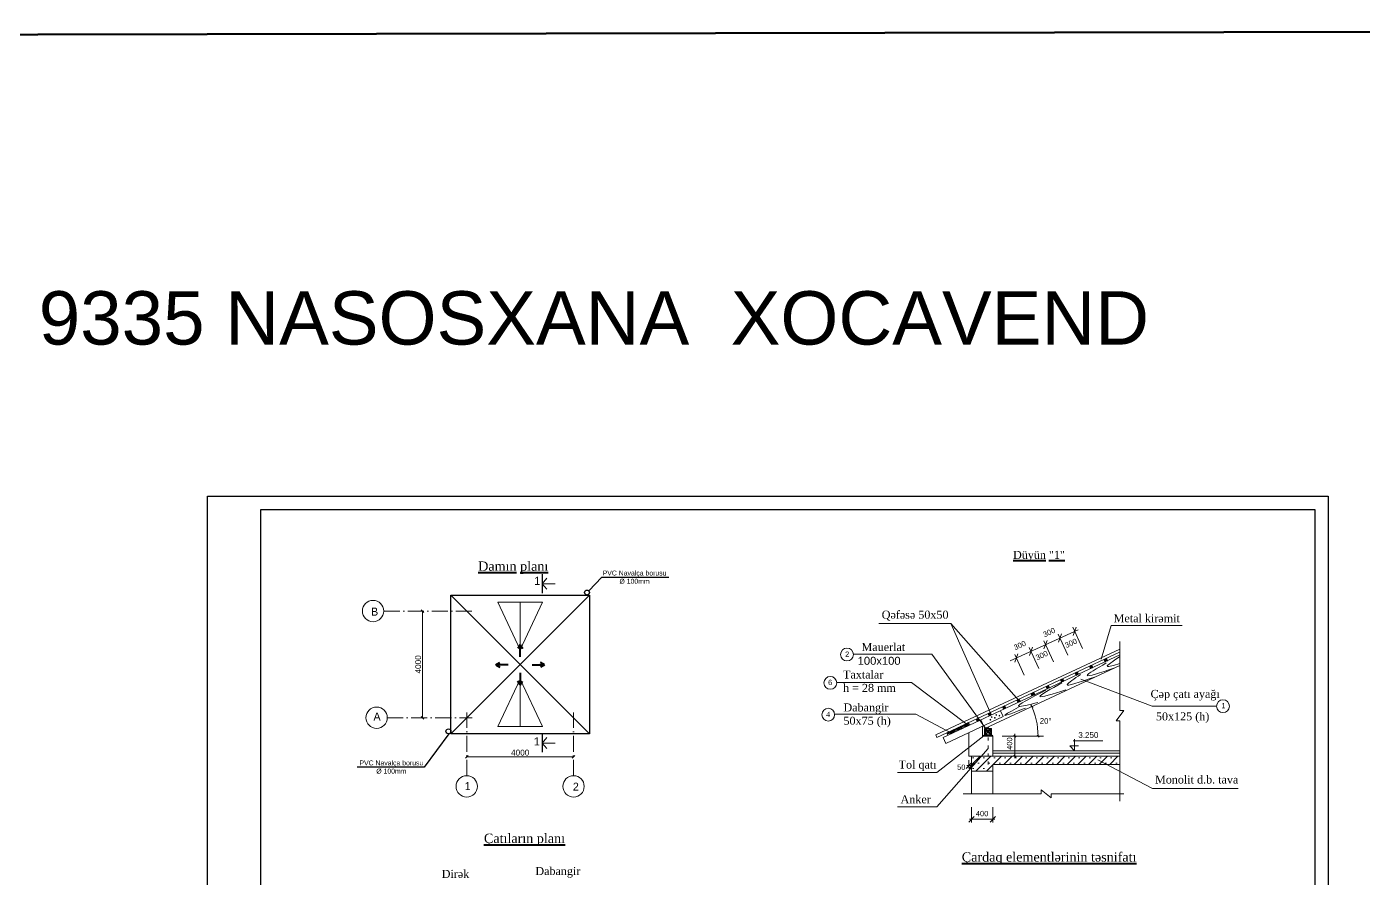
# Model space of a CAD drawing. Header units: millimetres. Extents: x 120281 to 1416367021, y -641565767 to 918373.
# Drawn here: x 535176 to 585265, y 725691 to 757603 of the extents above; entities that cross this region are included whole.
import ezdxf

# ---------------------------------------------------------------- set-up
doc = ezdxf.new("R2010")
doc.units = ezdxf.units.MM
for name, pattern in [('ACAD_ISO02W100', [15, 12, -3]), ('ACAD_ISO03W100', [30, 12, -18]), ('ACAD_ISO10W100', [18, 12, -3, 0, -3])]:
    doc.linetypes.add(name, pattern=pattern)
for name, color, linetype, lineweight in [('Kesim yazisi', 154, 'Continuous', 13), ('Layer2', 7, 'Continuous', 13), ('taxta', 32, 'Continuous', 9), ('аракясмя', 130, 'Continuous', 20), ('гырых  хятт', 4, 'ACAD_ISO03W100', 15), ('окна', 150, 'Continuous', 15), ('ось', 20, 'ACAD_ISO02W100', 0), ('размер', 90, 'Continuous', 40), ('размер2', 210, 'Continuous', 15), ('размер_Ном._пера__1', 7, 'Continuous', 15), ('РАЗМЕРЫ', 80, 'Continuous', 9), ('стены', 32, 'Continuous', 40), ('Х - диварлар.', 31, 'Continuous', 25)]:
    doc.layers.add(name, color=color, linetype=linetype, lineweight=lineweight)
doc.styles.add('ARIAL', font='arial.ttf')
doc.styles.add('Arial AzLat', font='AZLTM.TTF', dxfattribs={"height": 300})
doc.styles.get("Standard").update_dxf_attribs({"font": 'arial.ttf'})
doc.styles.add('Times New  Roman', font='times.ttf')
doc.styles.add('Times New Roman', font='times.ttf', dxfattribs={"height": 300})
doc.dimstyles.new('Farid 250', dxfattribs={"dimtxt": 220, "dimasz": 100, "dimexe": 100, "dimexo": 300, "dimgap": 50, "dimtad": 1, "dimdec": 0, "dimzin": 0, "dimdsep": 46, "dimtxsty": 'Standard', "dimblk": 'OBLIQUE', "dimcen": 10, "dimse1": 1, "dimse2": 1, "dimclrd": 256, "dimclre": 1, "dimclrt": 1, "dimadec": 0, "dimazin": 0, "dimtfac": 1, "dimtdec": 0, "dimtix": 1, "dimtmove": 1, "dimatfit": 2, "dimldrblk": 'ARCHTICK', "dimfxl": 1, "dimtolj": 1, "dimtzin": 0, "dimlwd": -1, "dimlwe": 9, "dimarcsym": 0})

# ---------------------------------------------------------------- blocks, each defined once
blk = doc.blocks.new('_Oblique')
at = {"color": 0, "linetype": 'ByBlock', "lineweight": -2}
blk.add_line((-0.5, -0.5), (0.5, 0.5), dxfattribs=at)
blk = doc.blocks.new('*D315')
at = {"layer": 'Defpoints', "color": 0, "lineweight": 53, "transparency": 16777216}
for p in [(550008, 735706), (550008, 731706), (550008, 731706)]:
    blk.add_point(p, dxfattribs=at)
at = {"layer": 'размер_Ном._пера__1', "transparency": 16777216}
blk.add_line((550008, 735706), (550008, 731706), dxfattribs=at)
at = {"layer": 'размер_Ном._пера__1', "transparency": 16777216, "xscale": 100, "yscale": 100, "zscale": 100}
for p, rotation in [((550008, 735706), 90), ((550008, 731706), 270)]:
    blk.add_blockref('_Oblique', p, dxfattribs=dict(at, rotation=rotation))
at = {"layer": 'размер_Ном._пера__1', "color": 1, "transparency": 16777216, "insert": (549846, 733706), "char_height": 220, "attachment_point": 5, "rotation": 90}
blk.add_mtext('\\A1;4000', dxfattribs=at)
blk = doc.blocks.new('_ArchTick')
at = {"color": 0, "linetype": 'ByBlock', "const_width": 0.15}
blk.add_lwpolyline([(-0.5, -0.5), (0.5, 0.5)], dxfattribs=at)
blk = doc.blocks.new('*D316')
at = {"layer": 'Defpoints', "color": 0, "lineweight": 53, "transparency": 16777216}
for p in [(551669, 730064), (555669, 730236), (555669, 730064)]:
    blk.add_point(p, dxfattribs=at)
at = {"layer": 'размер_Ном._пера__1', "transparency": 16777216}
blk.add_line((551669, 730236), (555669, 730236), dxfattribs=at)
at = {"layer": 'размер_Ном._пера__1', "transparency": 16777216, "xscale": 100, "yscale": 100, "zscale": 100, "rotation": 180}
blk.add_blockref('_Oblique', (551669, 730236), dxfattribs=at)
at = {"layer": 'размер_Ном._пера__1', "transparency": 16777216, "xscale": 100, "yscale": 100, "zscale": 100}
blk.add_blockref('_Oblique', (555669, 730236), dxfattribs=at)
at = {"layer": 'размер_Ном._пера__1', "color": 1, "transparency": 16777216, "insert": (553669, 730399), "char_height": 220, "attachment_point": 5}
blk.add_mtext('\\A1;4000', dxfattribs=at)

msp = doc.modelspace()

# ---------------------------------------------------------------- hatches: boundary and pattern name
at = {"layer": 'размер', "lineweight": 5}
h = msp.add_hatch(dxfattribs=at)
h.set_pattern_fill('SACNCR', color=0, scale=2995.2, style=0)
h.set_pattern_definition([(45, (-998335.95, 684734.92), (-198.555584, 198.555584), []), (45, (-998137.4, 684734.92), (-198.555584, 198.555584), [0, -280.8])])
h.paths.add_polyline_path([(570580.7622, 729709.34996), (571379.4822, 729709.34996), (571379.4822, 729952.40147), (576147.17186, 729954.35592), (576147.17186, 730265.01846), (570580.7622, 730265.01846)])
at = {"layer": 'Х - диварлар.', "lineweight": 15}
h = msp.add_hatch(dxfattribs=at)
h.set_pattern_fill('ANSI31', color=0, scale=10, angle=5.380001641, style=0)
h.set_pattern_definition([(50.3800016, (-457327.76, 256655.607), (-24.4567301, 20.2467492), [])])
h.paths.add_polyline_path([(571287.91536, 731903.89884), (571197.31031, 731861.58189), (571239.62726, 731770.97684), (571330.23232, 731813.29379)])
h = msp.add_hatch(dxfattribs=at)
h.set_pattern_fill('ANSI31', color=0, scale=10, angle=5.380001641, style=0)
h.set_pattern_definition([(50.3800016, (-457770.905, 256448.638), (-24.4567301, 20.2467492), [])])
h.paths.add_polyline_path([(570844.77229, 731696.92954), (570754.16723, 731654.61259), (570796.48419, 731564.00754), (570887.08924, 731606.32449)])

# ---------------------------------------------------------------- linework, layer by layer
at = {"color": 244, "lineweight": 53, "true_color": 0x991b1e}
msp.add_lwpolyline([(440324.24024, 757119.90004), (681637.27816, 757603.30928), (681637.27816, 688202.32989), (440324.24024, 687718.92066)], close=True, dxfattribs=at)
at = {"color": 0, "lineweight": 25}
for points in [[(556238.41447, 736465.00982), (556727.97818, 736974.08644), (559239.67118, 736972.0008)], [(550991.91481, 731108.32201), (550070.022, 729858.64073), (547558.32899, 729856.55509)]]:
    msp.add_lwpolyline(points, dxfattribs=at)
at = {"layer": 'Layer2', "color": 0, "lineweight": 9}
for p, q in [((571072.86833, 731301.2222), (571336.11833, 731037.9722)), ((571072.86833, 731037.9722), (571336.11833, 731301.2222))]:
    msp.add_line(p, q, dxfattribs=at)
at = {"layer": 'taxta', "color": 0, "lineweight": 5}
for p, q in [((574391.20863, 730839.69846), (575508.04646, 730839.69846)), ((574448.5068, 730464.69846), (574448.5068, 730902.92928)), ((574448.5068, 730464.69846), (574264.15354, 730652.19846)), ((574264.15354, 730652.19846), (574593.88924, 730652.19846))]:
    msp.add_line(p, q, dxfattribs=at)
at = {"layer": 'аракясмя', "color": 0, "lineweight": 25}
for centre in [(556174.58352, 736398.63471), (550980.5117, 731199.70042)]:
    msp.add_circle(centre, 92.08716, dxfattribs=at)
at = {"layer": 'гырых  хятт', "color": 0, "lineweight": 9, "ltscale": 10}
for p, q in [((571235.82562, 731329.06086), (571177.36158, 731329.06086)), ((571206.5936, 729951.25314), (571206.5936, 731329.06086))]:
    msp.add_line(p, q, dxfattribs=at)
at = {"layer": 'окна', "color": 0}
for p, q in [((554489.59852, 736729.89347), (554661.61969, 736937.05069)), ((554489.59852, 736729.89347), (554978.60699, 736729.89347)), ((554489.59852, 736729.89347), (554661.61969, 736522.73624)), ((554489.59852, 730759.84713), (554661.61969, 730967.00435)), ((554489.59852, 730759.84713), (554978.60699, 730759.84713)), ((554489.59852, 730759.84713), (554661.61969, 730552.6899))]:
    msp.add_line(p, q, dxfattribs=at)
at = {"layer": 'ось', "color": 0, "linetype": 'ACAD_ISO10W100', "ltscale": 50}
for p, q in [((548557.44217, 735706.47395), (551869.16274, 735706.47395)), ((551669.01384, 729531.87755), (551669.01384, 731906.5484)), ((555668.99256, 729531.87755), (555669.01029, 731906.5484)), ((548689.01137, 731706.47395), (551869.01384, 731706.47395))]:
    msp.add_line(p, q, dxfattribs=at)
at = {"layer": 'размер', "color": 0, "lineweight": 30}
for p, q in [((551069.08829, 736306.5484), (556269.08829, 731106.5484)), ((551069.08829, 731106.5484), (556269.08829, 736306.5484))]:
    msp.add_line(p, q, dxfattribs=at)
at = {"layer": 'размер', "color": 3, "lineweight": 20}
for p, q in [((553669.08829, 734256.86284), (552831.40556, 736033.99255)), ((552831.40556, 736033.99255), (553669.08829, 736033.99255)), ((553669.08829, 735371.78848), (553669.08829, 736033.99255)), ((553669.08829, 734256.86284), (554506.77102, 736033.99255)), ((554506.77102, 736033.99255), (553669.08829, 736033.99255)), ((553669.08829, 736033.99255), (553669.08829, 734256.86284)), ((553669.08829, 733156.23396), (552831.40556, 731379.10425)), ((553669.08829, 733156.23396), (554506.77102, 731379.10425)), ((553669.08829, 731379.10425), (553669.08829, 733156.23396)), ((553669.08829, 732041.30832), (553669.08829, 731379.10425)), ((552831.40556, 731379.10425), (553669.08829, 731379.10425)), ((554506.77102, 731379.10425), (553669.08829, 731379.10425))]:
    msp.add_line(p, q, dxfattribs=at)
at = {"layer": 'размер', "color": 0, "lineweight": 20}
for p, q in [((567113.92402, 735232.85966), (569810.8553, 735232.85966)), ((575821.5068, 735160.70314), (575439.49842, 733899.35148)), ((575821.5068, 735160.70314), (578479.31351, 735160.70314)), ((566154.17751, 734091.81126), (569099.2659, 734091.81126)), ((565533.14286, 733028.24829), (568328.9349, 733028.24829)), ((565453.9338, 731835.81126), (568499.23745, 731835.81126)), ((568499.23745, 731835.81126), (569838.2568, 731126.95314)), ((577354.23027, 732136.34456), (579764.68928, 732136.34456)), ((569284.2568, 729651.68144), (571043.68557, 731031.79948)), ((569284.2568, 728371.76359), (571206.5936, 730557.00314)), ((577361.84394, 729055.96758), (575313.57688, 730123.89414)), ((567811.7126, 729651.68144), (569284.2568, 729651.68144)), ((577361.84394, 729055.96758), (580580.65819, 729055.96758)), ((567811.7126, 728371.76359), (569284.2568, 728371.76359))]:
    msp.add_line(p, q, dxfattribs=at)
at = {"layer": 'размер', "color": 0, "lineweight": 0}
msp.add_line((572037.2823, 733845.01736), (574580.9091, 735005.93603), dxfattribs=at)
at = {"layer": 'размер', "color": 0}
for p, q in [((553669.08829, 734439.74435), (553587.0973, 734298.96804)), ((553669.08829, 733986.15605), (553669.08829, 734439.74435)), ((553669.08829, 734439.74435), (553751.07928, 734298.96804)), ((552761.91168, 733689.74089), (552902.688, 733771.73188)), ((553215.49998, 733689.74089), (552761.91168, 733689.74089)), ((552761.91168, 733689.74089), (552902.688, 733607.7499)), ((553669.08829, 733393.32573), (553669.08829, 732939.73743)), ((554122.6766, 733689.74089), (554576.2649, 733689.74089)), ((554576.2649, 733689.74089), (554435.48858, 733771.73188)), ((554576.2649, 733689.74089), (554435.48858, 733607.7499)), ((553669.08829, 732939.73743), (553587.0973, 733080.51375)), ((553669.08829, 732939.73743), (553751.07928, 733080.51375)), ((572870.51821, 732532.68197), (572828.20126, 732623.28702))]:
    msp.add_line(p, q, dxfattribs=at)
at = {"layer": 'размер', "color": 0, "lineweight": 30}
msp.add_lwpolyline([(551069.08829, 736306.5484), (556269.08829, 736306.5484), (556269.08829, 731106.5484), (551069.08829, 731106.5484)], close=True, dxfattribs=at)
at = {"layer": 'размер', "color": 0, "lineweight": 20}
for centre, radius in [((548157.44217, 735706.47395), 400), ((565914.68435, 734076.22197), 240), ((565293.6497, 733012.659), 240), ((580005.7945, 732140.13553), 240), ((548289.01137, 731706.47395), 400), ((565214.44064, 731820.22197), 240), ((551668.01384, 729131.87755), 400), ((555667.99256, 729131.87755), 400)]:
    msp.add_circle(centre, radius, dxfattribs=at)
at = {"layer": 'размер', "color": 0, "lineweight": 5}
for points, knots in [([(570200.77563, 731396.15188), (570052.94383, 731311.85804), (569757.81423, 731143.57486), (570329.61982, 731334.70253), (570211.53397, 731294.85872), (570178.67232, 731284.43396)], [0, 0, 0, 0, 591.4120842216, 1180.6878564458, 1340.2938936369, 1340.2938936369, 1340.2938936369, 1340.2938936369]), ([(570131.99573, 731346.58391), (570177.64931, 731372.27567), (570277.68301, 731423.65642), (569865.35143, 731190.94792), (570361.43655, 731374.62375), (570052.17884, 731276.69421), (570160.03852, 731337.30201), (570214.07896, 731367.66806)], [2041.7546417367, 2041.7546417367, 2041.7546417367, 2041.7546417367, 2260.675104797, 2654.3822353065, 3046.6791405608, 3271.1036247284, 3496.4505196637, 3496.4505196637, 3496.4505196637, 3496.4505196637]), ([(571197.72974, 731177.27667), (571229.95927, 731197.05709), (571305.21667, 731243.24524), (571136.50219, 731244.08378), (571144.60579, 731125.51712), (571279.57498, 731125.63823), (571301.81925, 731282.49271), (571200.36354, 731244.15076), (571117.36519, 731270.82821), (571097.98763, 731173.79208), (571118.9381, 731072.95322), (571298.50378, 731047.02337), (571339.07589, 731216.49077), (571257.35945, 731305.12043), (571162.31476, 731305.13956), (571085.69376, 731253.54157), (571063.42753, 731149.29882), (571145.6784, 731039.3038), (571322.38468, 731032.20041), (571331.92389, 731128.76307), (571336.11833, 731171.2222)], [0, 0, 0, 0, 78.3822001817, 183.0259050586, 242.5103571926, 347.9686166974, 447.9995899536, 529.6429644717, 590.8776118625, 675.8286449389, 750.0696020973, 892.4812618845, 1051.7045981869, 1117.8790139482, 1233.6426335081, 1299.440208959, 1382.6460915946, 1520.9758573226, 1664.6254237952, 1777.3581033227, 1777.3581033227, 1777.3581033227, 1777.3581033227]), ([(569928.96047, 731269.20102), (569781.12867, 731184.90719), (569485.99907, 731016.624), (570057.80466, 731207.75168), (569939.71881, 731167.90787), (569906.85716, 731157.4831)], [0, 0, 0, 0, 591.4120842216, 1180.6878564458, 1340.2938936369, 1340.2938936369, 1340.2938936369, 1340.2938936369]), ([(569860.18057, 731219.63305), (569905.83415, 731245.32482), (570005.86785, 731296.70556), (569593.53627, 731063.99706), (570089.6214, 731247.67289), (569780.36368, 731149.74335), (569888.22336, 731210.35115), (569942.2638, 731240.7172)], [2041.7546417367, 2041.7546417367, 2041.7546417367, 2041.7546417367, 2260.675104797, 2654.3822353065, 3046.6791405608, 3271.1036247284, 3496.4505196637, 3496.4505196637, 3496.4505196637, 3496.4505196637])]:
    msp.add_open_spline(points, degree=3, knots=knots, dxfattribs=at)
at = {"layer": 'размер2', "color": 0, "lineweight": 30}
for points in [[(541946.3337, 740013.03096), (583946.3337, 740013.03096), (583946.3337, 710313.03096), (541946.3337, 710313.03096)], [(543946.3337, 739513.03096), (583446.3337, 739513.03096), (583446.3337, 710813.03096), (543946.3337, 710813.03096)]]:
    msp.add_lwpolyline(points, close=True, dxfattribs=at)
at = {"layer": 'РАЗМЕРЫ', "color": 0, "lineweight": 9}
for p, q in [((574198.76359, 734046.54008), (573835.56667, 734842.21912)), ((573844.40758, 734541.25232), (573960.04527, 734851.11424)), ((574744.5888, 734295.68832), (574379.0945, 735096.40037)), ((574390.24488, 734790.37406), (574505.88257, 735100.23597)), ((572752.73297, 734043.00885), (572868.37066, 734352.87077)), ((573652.93838, 733797.39184), (573292.03884, 734588.03788)), ((573298.57027, 734292.13059), (573414.20797, 734601.99251)), ((572561.28797, 733299.09536), (572204.98318, 734079.67538)), ((572206.89567, 733793.88712), (572322.53336, 734103.74904)), ((572810.55182, 734197.93981), (572810.53468, 734197.97736)), ((575998.84372, 731594.00314), (576295.5, 731972.60317)), ((576295.5, 731972.60317), (576145.2288, 731972.60317)), ((576147.17186, 731594.00314), (575998.84372, 731594.00314)), ((576147.17186, 731594.00314), (576147.17186, 728580.50314)), ((571734.89781, 731013.81846), (572333.07166, 731013.81846)), ((571861.67186, 731013.81846), (573275.92186, 731013.81846)), ((572208.92186, 731108.79252), (572208.92186, 730190.01846)), ((571379.4822, 730464.69846), (576147.17186, 730464.69846)), ((571379.4822, 730378.25314), (576147.17186, 730378.25314)), ((570384.89341, 729808.94417), (570576.95098, 730018.78039)), ((570654.1479, 729913.86228), (570405.9222, 729913.86228)), ((570480.9222, 730120.84206), (570480.9222, 729838.86228)), ((570484.73341, 729808.94417), (570676.79098, 730018.78039)), ((571629.4822, 730265.01846), (572283.92186, 730265.01846)), ((570580.7622, 729709.34996), (570580.7622, 728852.00314)), ((571379.4822, 729709.34996), (571379.4822, 728852.00314)), ((570271.92186, 728852.00314), (573193.05201, 728852.00314)), ((573571.65204, 728703.67501), (573193.05201, 729000.33128)), ((573193.05201, 729000.33128), (573193.05201, 728850.06009)), ((573571.65204, 728852.00314), (576285.92186, 728852.00314)), ((573571.65204, 728852.00314), (573571.65204, 728703.67501)), ((570580.7622, 728352.00314), (570580.7622, 727777.25314)), ((571380.7622, 728352.00314), (571380.7622, 727777.25314)), ((570484.73341, 727797.33503), (570676.79098, 728007.17126)), ((570505.7622, 727902.25314), (571454.4822, 727902.25314)), ((571284.73341, 727797.33503), (571476.79098, 728007.17126))]:
    msp.add_line(p, q, dxfattribs=at)
msp.add_arc((570282.65044, 731013.81846), 2794.05729, 0, 25.41991011, dxfattribs=at)
at = {"layer": 'стены', "color": 0, "lineweight": 30}
for p, q in [((554489.59852, 737089.99018), (554489.59852, 736380.97289)), ((554489.59852, 731119.94384), (554489.59852, 730410.92655))]:
    msp.add_line(p, q, dxfattribs=at)
at = {"layer": 'Х - диварлар.', "color": 0, "lineweight": 15}
for p, q in [((569810.8553, 735232.85966), (571315.0068, 731827.95314)), ((569810.8553, 735232.85966), (572358.4065, 732355.50314)), ((573107.11318, 733548.2436), (572748.51101, 734333.85663)), ((576147.17186, 734563.35148), (576147.17186, 731972.60317)), ((569099.2659, 734091.81126), (571206.5936, 731182.72798)), ((576147.17186, 734281.23785), (569247.41434, 731061.74269)), ((576124.17176, 734161.09981), (569286.50837, 730970.59451)), ((576147.17186, 734060.29912), (569523.14287, 730969.57158)), ((575588.66979, 733802.19053), (575546.35284, 733892.79559)), ((575588.66979, 733802.19053), (575546.35284, 733892.79559)), ((575558.2701, 733867.27947), (575600.2227, 733917.95542)), ((575573.13671, 733835.44849), (575643.69782, 733920.68163)), ((575588.00332, 733803.61751), (575658.56443, 733888.85066)), ((575679.27484, 733844.50749), (575636.95789, 733935.11254)), ((575652.85899, 733832.17), (575673.43104, 733857.01968)), ((576147.17186, 733666.57925), (571076.53433, 731301.2222)), ((574501.40916, 733294.38711), (574459.09221, 733384.99216)), ((574501.40916, 733294.38711), (574459.09221, 733384.99216)), ((574471.00947, 733359.47605), (574512.96206, 733410.152)), ((574485.87608, 733327.64507), (574556.43719, 733412.87821)), ((574500.74269, 733295.81409), (574571.3038, 733381.04723)), ((574592.01421, 733336.70406), (574549.69726, 733427.30911)), ((574565.59836, 733324.36658), (574586.17041, 733349.21625)), ((575045.03948, 733548.28882), (575002.72252, 733638.89387)), ((575045.03948, 733548.28882), (575002.72252, 733638.89387)), ((575014.63979, 733613.37776), (575056.59238, 733664.05371)), ((575029.5064, 733581.54678), (575100.06751, 733666.77992)), ((575044.37301, 733549.7158), (575114.93412, 733634.94894)), ((575135.64453, 733590.60577), (575093.32758, 733681.21083)), ((575109.22867, 733578.26829), (575129.80073, 733603.11797)), ((568328.9349, 733028.24829), (570415.16307, 731458.56907)), ((573414.14853, 732786.58368), (573371.83158, 732877.18874)), ((573414.14853, 732786.58368), (573371.83158, 732877.18874)), ((573385.07961, 732848.82331), (573431.71693, 732905.1581)), ((573399.94622, 732816.99233), (573470.50733, 732902.22547)), ((573417.15137, 732787.98616), (573485.37394, 732870.39449)), ((573504.75358, 732828.90064), (573462.43663, 732919.50569)), ((573484.35322, 732819.37268), (573500.24055, 732838.56351)), ((573957.77884, 733040.4854), (573915.46189, 733131.09045)), ((573957.77884, 733040.4854), (573915.46189, 733131.09045)), ((573927.37915, 733105.57433), (573969.33175, 733156.25028)), ((573942.24576, 733073.74336), (574012.80688, 733158.9765)), ((573957.11237, 733041.91238), (574027.67349, 733127.14552)), ((574048.3839, 733082.80235), (574006.06694, 733173.4074)), ((574021.96804, 733070.46486), (574042.5401, 733095.31454)), ((577354.23027, 732136.34456), (574674.49842, 733155.85148)), ((572326.8879, 732278.78026), (572284.57094, 732369.38531)), ((572326.8879, 732278.78026), (572284.57094, 732369.38531)), ((572285.6139, 732367.15223), (572289.28545, 732371.58721)), ((572300.48051, 732335.32125), (572356.4873, 732402.97374)), ((572315.34712, 732303.49027), (572385.90823, 732388.72342)), ((572341.92174, 732285.80179), (572400.77484, 732356.89244)), ((572417.49295, 732321.09721), (572375.176, 732411.70226)), ((572409.12359, 732317.18832), (572415.64145, 732325.06146)), ((572870.51821, 732532.68197), (572828.20126, 732623.28702)), ((572842.78006, 732592.07228), (572894.10212, 732654.06592)), ((572857.64667, 732560.2413), (572928.20778, 732645.47444)), ((572879.53656, 732536.89398), (572943.07439, 732613.64346)), ((572961.12326, 732574.99892), (572918.80631, 732665.60398)), ((572946.73841, 732568.2805), (572957.941, 732581.81249)), ((571239.62726, 731770.97684), (571197.31031, 731861.58189)), ((571239.62726, 731770.97684), (571197.31031, 731861.58189)), ((571239.62726, 731770.97684), (571197.31031, 731861.58189)), ((571330.23232, 731813.29379), (571287.91536, 731903.89884)), ((571530.74207, 731820.83246), (571490.4848, 731802.62389)), ((571520.30604, 731791.84843), (571500.92084, 731831.60792)), ((571638.5954, 731763.63523), (571619.2102, 731803.39471)), ((571666.78206, 731971.37808), (571770.80386, 731748.97002)), ((571783.25758, 732024.87855), (571740.94063, 732115.4836)), ((571783.25758, 732024.87855), (571740.94063, 732115.4836)), ((571743.31435, 732110.4012), (571751.67063, 732120.49503)), ((571758.18096, 732078.57022), (571818.87248, 732151.88156)), ((571773.04757, 732046.73925), (571843.60868, 732131.97239)), ((571804.30693, 732034.70961), (571858.47529, 732100.14141)), ((571873.86263, 732067.1955), (571831.54568, 732157.80055)), ((571871.50878, 732066.09613), (571873.3419, 732068.31043)), ((571770.80386, 731748.97002), (569622.4979, 730744.98255)), ((570243.09258, 731305.54683), (570200.77563, 731396.15188)), ((570514.90774, 731432.49768), (570472.59079, 731523.10274)), ((570796.03293, 731563.79678), (570753.71598, 731654.40183)), ((570887.08924, 731606.32449), (570844.77229, 731696.92954)), ((570928.28325, 731625.6075), (570989.47482, 731491.1311)), ((570992.3979, 731013.81846), (570992.3979, 731385.19044)), ((571076.53433, 731301.2222), (571017.31343, 731430.80229)), ((571313.34571, 731639.18305), (571273.08844, 731620.97448)), ((571302.90968, 731610.19902), (571283.52447, 731649.95851)), ((571361.86965, 731741.78353), (571321.61238, 731723.57495)), ((571351.43362, 731712.7995), (571332.04842, 731752.55898)), ((571477.23096, 731712.69934), (571436.97369, 731694.49077)), ((571466.79493, 731683.71531), (571447.40972, 731723.4748)), ((571649.03144, 731792.61926), (571608.77417, 731774.41068)), ((569247.41434, 731061.74269), (569286.50837, 730970.59451)), ((569622.91257, 730745.17635), (569523.14287, 730969.57158)), ((569523.14287, 730969.57158), (569523.14287, 730969.57158)), ((569523.14287, 730969.57158), (569523.14287, 730969.57158)), ((569699.46227, 731051.64512), (569657.14531, 731142.25017)), ((569971.27742, 731178.59597), (569928.96047, 731269.20102)), ((570480.9222, 730265.01846), (570480.9222, 731146.15783)), ((570992.3979, 731013.81846), (571379.4822, 731013.81846)), ((571379.4822, 730265.01846), (571379.4822, 731013.81846)), ((570480.9222, 730265.01846), (576147.17186, 730265.01846)), ((570580.7622, 730265.01846), (570580.7622, 729709.34996)), ((571379.4822, 729952.40147), (576147.17186, 729954.35592)), ((571379.4822, 729709.34996), (571379.4822, 729952.40147)), ((571379.4822, 729709.34996), (570580.7622, 729709.34996))]:
    msp.add_line(p, q, dxfattribs=at)
at = {"layer": 'Х - диварлар.', "color": 0, "lineweight": 5}
for p, q in [((571043.68557, 731031.79948), (571021.60988, 731055.09659)), ((571362.88211, 731031.79948), (571043.68557, 731031.79948)), ((571362.88211, 731031.79948), (571384.9578, 731055.09659))]:
    msp.add_line(p, q, dxfattribs=at)
at = {"layer": 'Х - диварлар.', "color": 0, "lineweight": 15}
msp.add_lwpolyline([(571336.11833, 731301.2222), (571072.86833, 731301.2222), (571072.86833, 731037.9722), (571336.11833, 731037.9722)], close=True, dxfattribs=at)
for points, knots in [([(576147.17186, 734005.95421), (575891.23766, 733833.16401), (575429.54951, 733521.46204), (575925.94872, 733672.72462), (576147.17186, 733740.13565)], [0, 0, 0, 0, 604.6042316228, 1090.6655528728, 1090.6655528728, 1090.6655528728, 1090.6655528728]), ([(574673.38357, 733329.23734), (574435.37288, 733169.49818), (573798.35772, 732741.97006), (574652.73126, 733043.18836), (575187.88157, 733231.86118)], [0, 0, 0, 0, 631.1556736658, 1689.233946108, 1689.233946108, 1689.233946108, 1689.233946108]), ([(575630.73765, 733760.23119), (575279.05521, 733553.46872), (574500.14926, 733095.53138), (575415.40014, 733395.66677), (575917.40773, 733560.28857)], [0, 0, 0, 0, 848.8590873958, 1880.0523629906, 1880.0523629906, 1880.0523629906, 1880.0523629906]), ([(573972.72931, 733013.80788), (573550.47597, 732781.21042), (572693.9937, 732309.41878), (573636.83539, 732600.97351), (574114.84779, 732748.78917)], [0, 0, 0, 0, 974.8556569548, 1977.3593738533, 1977.3593738533, 1977.3593738533, 1977.3593738533]), ([(573369.39102, 732742.18936), (572810.46684, 732451.78391), (571905.52956, 731981.59719), (572751.55993, 732197.95324), (573075.04931, 732280.67944)], [0, 0, 0, 0, 1178.54967553, 1908.1542454742, 1908.1542454742, 1908.1542454742, 1908.1542454742]), ([(572349.77843, 732107.70082), (572098.72043, 731967.8419), (571507.56091, 731638.51987), (572203.80984, 731911.6488), (572604.37062, 732068.78332)], [0, 0, 0, 0, 606.7030121512, 1428.5872323383, 1428.5872323383, 1428.5872323383, 1428.5872323383]), ([(570472.59079, 731523.10274), (570324.75899, 731438.8089), (570029.62939, 731270.52571), (570601.43498, 731461.65339), (570483.34913, 731421.80958), (570450.48748, 731411.38482)], [0, 0, 0, 0, 591.4120842216, 1180.6878564458, 1340.2938936369, 1340.2938936369, 1340.2938936369, 1340.2938936369]), ([(570403.81089, 731473.53476), (570449.46447, 731499.22653), (570549.49817, 731550.60727), (570137.16659, 731317.89878), (570633.25171, 731501.5746), (570323.994, 731403.64506), (570431.85368, 731464.25286), (570485.89412, 731494.61891)], [2041.7546417367, 2041.7546417367, 2041.7546417367, 2041.7546417367, 2260.675104797, 2654.3822353065, 3046.6791405608, 3271.1036247284, 3496.4505196637, 3496.4505196637, 3496.4505196637, 3496.4505196637])]:
    msp.add_open_spline(points, degree=3, knots=knots, dxfattribs=at)

# ---------------------------------------------------------------- block references
at = {"layer": 'РАЗМЕРЫ', "color": 0, "lineweight": 9, "xscale": 75, "yscale": 75, "zscale": 75}
for p, rotation in [((572208.92186, 731013.81846), 90), ((573076.70773, 731013.81846), 270), ((572208.92186, 730265.01846), 270)]:
    msp.add_blockref('_Oblique', p, dxfattribs=dict(at, rotation=rotation))
at = {"layer": 'Х - диварлар.', "color": 0, "lineweight": 15, "xscale": 74.99999999996992, "yscale": 74.99999999996992, "zscale": 74.99999999996992, "rotation": 109.9013901458759}
msp.add_blockref('_Oblique', (572845.61278, 732126.46403), dxfattribs=at)

# ---------------------------------------------------------------- texts
at = {"color": 0, "linetype": 'Continuous', "lineweight": 5}
msp.add_text('3.250', height=215, dxfattribs=at).set_placement((574587.13229, 730953.31151))
at = {"color": 2, "lineweight": 30, "insert": (535626.93786, 747691.00715), "char_height": 2000, "attachment_point": 1}
msp.add_mtext_dynamic_manual_height_columns('{\\C1;9335 \\fArial|b0|i0|c238|p34;NASOSXANA\\fArial|b0|i0|c204|p34;  XOCAVEND}', width=71663.4127922, gutter_width=12.5, heights=[0], dxfattribs=at)
at = {"layer": 'Kesim yazisi', "color": 0, "linetype": 'Continuous', "lineweight": 25, "char_height": 184.3423576, "attachment_point": 5, "style": 'ARIAL'}
for insert, rotation in [((557956.26687, 736972.40277), 359.962126717), ((548841.73331, 729856.95706), 0.037873283)]:
    msp.add_mtext('PVC Navalça borusu{\\fTimes New Roman|b0|i0|c238|p18;\\P\\fArial|b0|i0|c238|p34;%%C 100mm}', dxfattribs=dict(at, insert=insert, rotation=rotation))
at = {"layer": 'окна', "color": 0}
for p in [(554192.31545, 736687.52412), (554177.81576, 730668.40328)]:
    msp.add_text('1', height=300, dxfattribs=at).set_placement(p)
at = {"layer": 'размер', "color": 0, "attachment_point": 1}
for s, insert, char_height, style in [('{\\LD\\fTimes New Roman|b0|i0|c238|p18;üyün "1"}', (572139.10634, 737961.63462), 300, 'Times New Roman'), ('{\\LDam\\fTimes New Roman|b0|i0|c238|p18;ın planı}', (552094.73024, 737563.60394), 350, 'Times New  Roman'), ('{\\fTimes New Roman|b0|i0|c238|p18;Qəfəsə 50x50}', (567218.06828, 735720.03833), 300, 'Times New Roman'), ('{\\fTimes New Roman|b0|i0|c238|p18;Metal kirəmit}', (575910.11947, 735584.78474), 300, 'Times New Roman'), ('{\\fTimes New Roman|b0|i0|c238|p18;Mauerlat}', (566462.13727, 734506.45463), 300, 'Times New Roman'), ('{\\fArial|b0|i0|c238|p34;100x100}', (566316.82524, 733991.64002), 300, 'Times New Roman'), ('{\\fTimes New Roman|b0|i0|c238|p18;Taxtalar \\Ph = 28 mm}', (565768.60164, 733476.82573), 300, 'Times New Roman'), ('{\\fTimes New Roman|b0|i0|c238|p18;Çəp çatı ayağı}', (577295.01205, 732750.60932), 300, 'Times New Roman'), ('{\\fTimes New Roman|b0|i0|c238|p18;Dabangir \\P50x75 (h)}', (565784.75619, 732242.86229), 300, 'Times New Roman'), ('{\\fTimes New Roman|b0|i0|c238|p18;50x125 (h)}', (577494.47618, 731908.04764), 300, 'Times New  Roman'), ('{\\fTimes New Roman|b0|i0|c238|p18;Tol qatı}', (567852.18587, 730103.18969), 300, 'Times New Roman'), ('{\\fTimes New Roman|b0|i0|c238|p18;Monolit d.b. tava}', (577460.28226, 729541.77859), 300, 'Times New Roman'), ('{\\fTimes New Roman|b0|i0|c238|p18;Anker}', (567923.69445, 728801.18496), 300, 'Times New Roman'), ('{\\fTimes New Roman|b0|i0|c238|p18;\\L Çatıların planı}', (552178.99783, 727362.319), 350, 'Times New Roman'), ('{\\fTimes New Roman|b0|i0|c238|p18;\\LÇardaq elementlərinin təsnifatı}', (570217.96339, 726662.81249), 350, 'Times New Roman'), ('{\\fTimes New Roman|b0|i0|c238|p18;Dirək}', (550728.79634, 726005.05004), 300, 'Times New Roman'), ('{\\fTimes New Roman|b0|i0|c238|p18;Dabangir}', (554237.84765, 726111.43179), 300, 'Times New  Roman')]:
    msp.add_mtext(s, dxfattribs=dict(at, insert=insert, char_height=char_height, style=style))
for s, width, insert, char_height, style in [('B', 34.0727955, (548079.11644, 735832.40704), 300, 'Arial AzLat'), ('2', 6.4316486, (565847.45337, 734187.45749), 200, 'Arial AzLat'), ('6', 6.4316486, (565208.48313, 733131.25603), 200, 'Arial AzLat'), ('A', 34.0727955, (548171.35856, 731901.34903), 300, 'Arial AzLat'), ('4', 6.4316486, (565136.82277, 731931.84087), 200, 'Times New  Roman'), ('1', 6.4316486, (579946.67131, 732257.31933), 200, 'Arial AzLat'), ('1', 34.0727955, (551589.73825, 729296.51104), 300, 'Arial AzLat'), ('2', 34.0727955, (555643.75289, 729272.41841), 300, 'Arial AzLat')]:
    msp.add_mtext_dynamic_manual_height_columns(s, width=width, gutter_width=1000, heights=[0], dxfattribs=dict(at, insert=insert, char_height=char_height, style=style))
at = {"layer": 'размер', "color": 0, "attachment_point": 5}
for s, insert, char_height, rotation in [('\\A1;300', (573492.47254, 734906.23606), 200, 24.534876188), ('\\A1;300', (572393.88273, 734421.07185), 200, 24.534876188), ('\\A1;300', (574309.18682, 734501.9063), 200, 24.534876188), ('\\A1;300', (573216.5145, 734042.44273), 200, 24.534876188), ('\\A2;20°', (573363.17186, 731587.45314), 210, 358.734206577), ('400', (572009.92186, 730738.22466), 200, 90.010433205), ('50', (570200.34237, 729850.28063), 200, 0.010433205), ('400', (570980.1222, 728114.25314), 200, 0.010433205)]:
    msp.add_mtext(s, dxfattribs=dict(at, insert=insert, char_height=char_height, rotation=rotation))

# ---------------------------------------------------------------- dimensions: what is measured, and where the dimension line sits
at = {"layer": 'размер_Ном._пера__1'}
dim = msp.add_linear_dim(base=(550008.214, 731706.47395), p1=(550008.214, 735706.47395), p2=(550008.214, 731706.47395), angle=90, dimstyle='Farid 250', dxfattribs=at)
dim.commit()
dim.dimension.update_dxf_attribs({"geometry": '*D315', "text_midpoint": (549845.88794, 733706.47395)})
dim = msp.add_linear_dim(base=(555668.99654, 730236.20008), p1=(551669.01384, 730064.22195), p2=(555668.99654, 730064.19209), dimstyle='Farid 250', dxfattribs=at)
dim.commit()
dim.dimension.update_dxf_attribs({"geometry": '*D316', "text_midpoint": (553669.00519, 730398.52613)})

doc.saveas('drawing.dxf')
